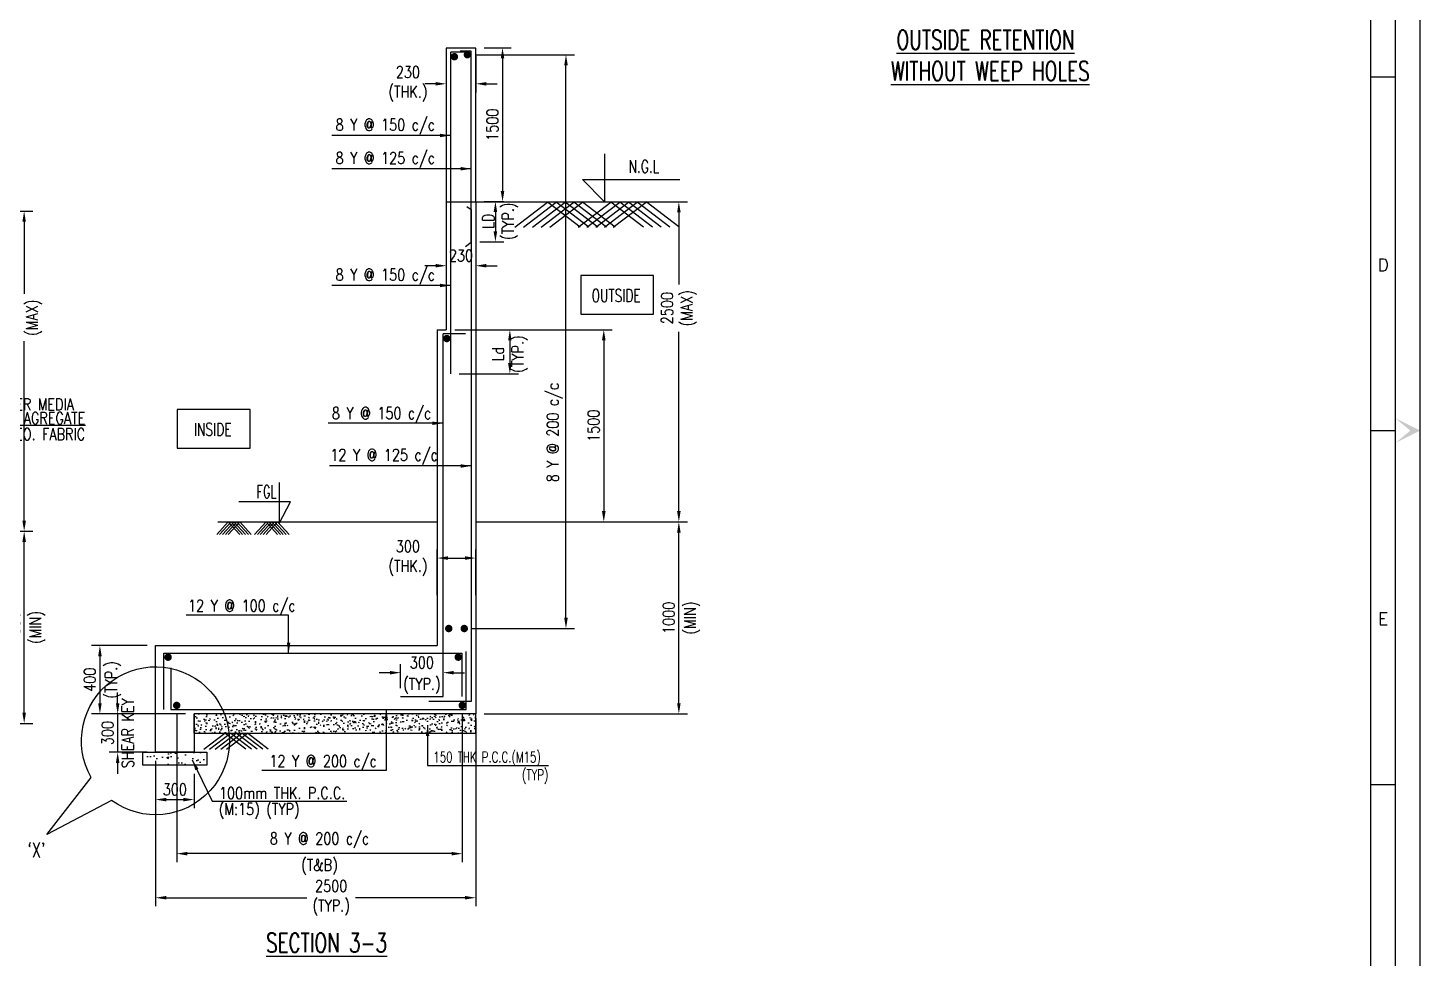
# Model space of a CAD drawing. Extents: x -69352 to 1013721, y -547461 to -186867.
# Drawn here: x 572259 to 604881, y -487479 to -465684 of the extents above; entities that cross this region are included whole.
import ezdxf
from ezdxf.enums import TextEntityAlignment as Align
from ezdxf.lldxf.tags import DXFTag

# ---------------------------------------------------------------- set-up
doc = ezdxf.new("R2010")
doc.units = 0
doc.header["$LTSCALE"] = 500
doc.header["$MEASUREMENT"] = 0
doc.header["$PDMODE"] = 35
doc.header["$PDSIZE"] = -15
doc.layers.get('DEFPOINTS').update_dxf_attribs({"color": 4})
for name, color, linetype in [('Layer1', 7, 'Continuous'), ('LEVEL SECTION', 3, 'Continuous'), ('PCC', 7, 'Continuous'), ('PNA', 10, 'Continuous'), ('S-BASEMENT SECTION', 4, 'Continuous'), ('S-CLOUD', 7, 'Continuous'), ('S-COLUMN HATCH', 8, 'Continuous'), ('S-DIM-1', 5, 'Continuous'), ('S-DIMANTION', 5, 'Continuous'), ('S-FILLING', 9, 'Continuous'), ('S-LEVEL SECTION', 3, 'Continuous'), ('S-PCC', 9, 'Continuous'), ('S-RETAINING WALL', 6, 'Continuous'), ('S-SECTION MARK', 1, 'Continuous'), ('S-TEXT', 2, 'Continuous'), ('S-TEXT-1', 4, 'Continuous'), ('S-TEXT-1 @ 1', 4, 'Continuous'), ('S-TITIL', 6, 'Continuous'), ('ST', 6, 'Continuous'), ('TEXT NORMAL', 4, 'Continuous')]:
    doc.layers.add(name, color=color, linetype=linetype)
doc.layers.add('S-CONCRETE', color=4, linetype='Continuous', lineweight=25)
doc.styles.add('ROMANS', font='simplex.shx', dxfattribs={"width": 0.8, "height": 275})
tags = doc.linetypes.add('HIDDEN', pattern=[0.375, 0.25, -0.125]).pattern_tags.tags
tags[6:7] = [DXFTag(74, 4), DXFTag(75, 0), DXFTag(340, '0'), DXFTag(46, 1.0), DXFTag(50, 0.0), DXFTag(44, 0.0), DXFTag(45, 0.0)]
tags[4:5] = [DXFTag(74, 4), DXFTag(75, 0), DXFTag(340, '0'), DXFTag(46, 1.0), DXFTag(50, 0.0), DXFTag(44, 0.0), DXFTag(45, 0.0)]
doc.dimstyles.new('3-100', dxfattribs={"dimtxt": 250, "dimasz": 250, "dimexe": 150, "dimexo": 60, "dimgap": 75, "dimtad": 1, "dimdec": 0, "dimlfac": 0.333333, "dimzin": 0, "dimdsep": 46, "dimtxsty": 'ROMANS', "dimcen": -300, "dimclrd": 5, "dimclre": 5, "dimclrt": 4, "dimadec": 0, "dimazin": 0, "dimtfac": 1, "dimtdec": 0, "dimtix": 1, "dimtofl": 0, "dimtmove": 2, "dimatfit": 3, "dimfxl": 0, "dimtolj": 1, "dimtzin": 0, "dimarcsym": 0})
doc.dimstyles.new('dim100', dxfattribs={"dimtxt": 250, "dimasz": 250, "dimexe": 200, "dimexo": 200, "dimgap": 100, "dimtad": 1, "dimdec": 0, "dimzin": 0, "dimdsep": 46, "dimtxsty": 'ROMANS', "dimcen": 0, "dimclrd": 5, "dimclre": 5, "dimclrt": 4, "dimadec": 0, "dimazin": 0, "dimtfac": 1, "dimtdec": 0, "dimtix": 1, "dimtofl": 0, "dimtmove": 2, "dimatfit": 3, "dimfxl": 0, "dimtolj": 1, "dimtzin": 0, "dimlwd": -1, "dimlwe": -1, "dimarcsym": 0})
doc.dimstyles.new('dim33.33', dxfattribs={"dimtxt": 250, "dimasz": 250, "dimexe": 200, "dimexo": 200, "dimgap": 100, "dimtad": 1, "dimdec": 0, "dimlfac": 0.333331, "dimzin": 0, "dimdsep": 46, "dimtxsty": 'ROMANS', "dimcen": 0, "dimclrd": 5, "dimclre": 5, "dimclrt": 4, "dimadec": 0, "dimazin": 0, "dimtfac": 1, "dimtdec": 0, "dimtix": 1, "dimtofl": 0, "dimtmove": 2, "dimatfit": 3, "dimfxl": 0, "dimtolj": 1, "dimtzin": 0, "dimlwd": -1, "dimlwe": -1, "dimarcsym": 0})

# ---------------------------------------------------------------- blocks, each defined once
blk = doc.blocks.new('*D1075')
at = {"layer": 'DEFPOINTS', "color": 0}
for p in [(567412, -477478), (572172, -477478), (567412, -481978)]:
    blk.add_point(p, dxfattribs=at)
at = {"layer": 'S-DIM-1', "color": 5}
for p, q in [((567612, -477478), (572372, -477478)), ((572172, -481728), (572172, -477728)), ((567612, -481978), (572372, -481978))]:
    blk.add_line(p, q, dxfattribs=at)
for points in [[(572214, -477728), (572131, -477728), (572172, -477478)], [(572131, -481728), (572214, -481728), (572172, -481978)]]:
    blk.add_solid(points, dxfattribs=at)
at = {"layer": 'S-DIM-1', "color": 4, "char_height": 275, "attachment_point": 5, "rotation": 90, "style": 'ROMANS'}
for s, insert in [('\\A1;1000', (571935, -479728)), ('(MIN)', (572482, -479728))]:
    blk.add_mtext(s, dxfattribs=dict(at, insert=insert))
blk = doc.blocks.new('*D1080')
at = {"layer": 'DEFPOINTS', "color": 0}
for p in [(567412, -469978), (572172, -469978), (572172, -477478)]:
    blk.add_point(p, dxfattribs=at)
at = {"layer": 'S-DIM-1', "color": 5}
for p, q in [((567612, -469978), (572372, -469978)), ((572172, -470228), (572172, -471917)), ((572172, -477228), (572172, -473028)), ((572372, -477478), (572372, -477478))]:
    blk.add_line(p, q, dxfattribs=at)
for points in [[(572214, -470228), (572131, -470228), (572172, -469978)], [(572131, -477228), (572214, -477228), (572172, -477478)]]:
    blk.add_solid(points, dxfattribs=at)
at = {"layer": 'S-DIM-1', "color": 4, "insert": (572172, -472472), "char_height": 275, "attachment_point": 5, "rotation": 90, "style": 'ROMANS'}
blk.add_mtext('\\A1;{2500\\P(MAX)}', dxfattribs=at)
blk = doc.blocks.new('FOLDER')
at = {"layer": 'PNA'}
for points in [[(-1250, 2500), (0, 0), (0, 1000)], [(1250, 2500), (0, 0), (0, 1000)]]:
    blk.add_solid(points, dxfattribs=at)
blk = doc.blocks.new('SHEET')
at = {"elevation": -8, "flags": 128}
blk.add_lwpolyline([(674017, -125881), (763101, -125881), (763101, -63214), (674017, -63214)], close=True, dxfattribs=at)
at = {"layer": 'PNA'}
for p, q in [((762042, -86820, -8), (762572, -86820, -8)), ((762042, -94421, -8), (762572, -94421, -8)), ((762042, -102021, -8), (762572, -102021, -8))]:
    blk.add_line(p, q, dxfattribs=at)
at = {"layer": 'PNA', "color": 1, "elevation": -8}
for points in [[(675076, -125351), (762572, -125351), (762572, -63743), (675076, -63743)], [(676135, -124822), (762042, -124822), (762042, -64273), (676135, -64273)]]:
    blk.add_lwpolyline(points, close=True, dxfattribs=at)
at = {"layer": 'PNA', "xscale": 0.2118545526379952, "yscale": 0.2118545526379952, "zscale": 0.2118545526379952, "rotation": 90}
blk.add_blockref('FOLDER', (763101, -94421, -8), dxfattribs=at)
at = {"layer": 'PNA', "style": 'ROMANS'}
for s, p in [('D', (762307, -90861, -8)), ('E', (762307, -98461, -8))]:
    blk.add_text(s, height=265, dxfattribs=at).set_placement(p, align=Align.MIDDLE)
blk = doc.blocks.new('*D1023')
at = {"layer": 'DEFPOINTS', "color": 0}
for p in [(582752, -477257), (587512, -477257), (582752, -481757)]:
    blk.add_point(p, dxfattribs=at)
at = {"layer": 'S-DIM-1', "color": 5}
for p, q in [((582952, -477257), (587712, -477257)), ((587512, -481507), (587512, -477507)), ((582952, -481757), (587712, -481757))]:
    blk.add_line(p, q, dxfattribs=at)
for points in [[(587554, -477507), (587471, -477507), (587512, -477257)], [(587471, -481507), (587554, -481507), (587512, -481757)]]:
    blk.add_solid(points, dxfattribs=at)
at = {"layer": 'S-DIM-1', "color": 4, "char_height": 275, "attachment_point": 5, "rotation": 90, "style": 'ROMANS'}
for s, insert in [('\\A1;1000', (587275, -479507)), ('(MIN)', (587822, -479507))]:
    blk.add_mtext(s, dxfattribs=dict(at, insert=insert))
blk = doc.blocks.new('*D1024')
at = {"layer": 'DEFPOINTS', "color": 0}
for p in [(582062, -466150), (582752, -466150), (582752, -466995)]:
    blk.add_point(p, dxfattribs=at)
at = {"layer": 'S-DIM-1', "color": 5}
for p, q in [((582062, -466350), (582062, -467195)), ((582752, -466350), (582752, -467195)), ((581812, -466995), (581562, -466995)), ((583002, -466995), (583252, -466995))]:
    blk.add_line(p, q, dxfattribs=at)
for points in [[(581812, -467037), (581812, -466954), (582062, -466995)], [(583002, -466954), (583002, -467037), (582752, -466995)]]:
    blk.add_solid(points, dxfattribs=at)
at = {"layer": 'S-DIM-1', "color": 4, "insert": (581163, -466995), "char_height": 275, "attachment_point": 5, "style": 'ROMANS'}
blk.add_mtext('\\A1;230\\P(THK.)', dxfattribs=at)
blk = doc.blocks.new('*D1025')
at = {"layer": 'DEFPOINTS', "color": 0}
for p in [(575747, -481558), (582437, -481558), (575747, -485031)]:
    blk.add_point(p, dxfattribs=at)
at = {"layer": 'S-DIM-1', "color": 5}
for p, q in [((575747, -481758), (575747, -485231)), ((582437, -481758), (582437, -485231)), ((582187, -485031), (575997, -485031))]:
    blk.add_line(p, q, dxfattribs=at)
for points in [[(575997, -484990), (575997, -485073), (575747, -485031)], [(582187, -485073), (582187, -484990), (582437, -485031)]]:
    blk.add_solid(points, dxfattribs=at)
at = {"layer": 'S-DIM-1', "color": 4, "char_height": 275, "attachment_point": 5, "style": 'ROMANS'}
for s, insert in [('\\A1;8 Y @ 200 c/c', (579092, -484722)), ('(T&B)', (579092, -485341))]:
    blk.add_mtext(s, dxfattribs=dict(at, insert=insert))
blk = doc.blocks.new('*D1026')
at = {"layer": 'DEFPOINTS', "color": 0}
for p in [(582752, -481655), (575252, -482657), (575252, -486064)]:
    blk.add_point(p, dxfattribs=at)
at = {"layer": 'S-DIM-1', "color": 5}
for p, q in [((582752, -481855), (582752, -486264)), ((575252, -482857), (575252, -486264)), ((575502, -486064), (578794, -486064)), ((582502, -486064), (579937, -486064))]:
    blk.add_line(p, q, dxfattribs=at)
for points in [[(575502, -486022), (575502, -486105), (575252, -486064)], [(582502, -486105), (582502, -486022), (582752, -486064)]]:
    blk.add_solid(points, dxfattribs=at)
at = {"layer": 'S-DIM-1', "color": 4, "insert": (579366, -486064), "char_height": 275, "attachment_point": 5, "style": 'ROMANS'}
blk.add_mtext('\\A1;{2500\\Fsimplex.shx|c1;\\P(TYP.)}', dxfattribs=at)
blk = doc.blocks.new('*D1027')
at = {"layer": 'DEFPOINTS', "color": 0}
for p in [(582557, -466313), (584867, -466313), (582469, -479756)]:
    blk.add_point(p, dxfattribs=at)
at = {"layer": 'S-DIM-1', "color": 5}
for p, q in [((582757, -466313), (585067, -466313)), ((584867, -479506), (584867, -466563)), ((582669, -479756), (585067, -479756))]:
    blk.add_line(p, q, dxfattribs=at)
for points in [[(584909, -466563), (584826, -466563), (584867, -466313)], [(584826, -479506), (584909, -479506), (584867, -479756)]]:
    blk.add_solid(points, dxfattribs=at)
at = {"layer": 'S-DIM-1', "color": 4, "insert": (584602, -475164), "char_height": 275, "attachment_point": 5, "rotation": 90, "style": 'ROMANS'}
blk.add_mtext('\\A1;8 Y @ 200 c/c', dxfattribs=at)
blk = doc.blocks.new('*D1028')
at = {"layer": 'DEFPOINTS', "color": 0}
for p in [(582752, -469757), (587512, -469757), (587512, -477257)]:
    blk.add_point(p, dxfattribs=at)
at = {"layer": 'S-DIM-1', "color": 5}
for p, q in [((582952, -469757), (587712, -469757)), ((587512, -470007), (587512, -471696)), ((587512, -477007), (587512, -472807)), ((587712, -477257), (587712, -477257))]:
    blk.add_line(p, q, dxfattribs=at)
for points in [[(587554, -470007), (587471, -470007), (587512, -469757)], [(587471, -477007), (587554, -477007), (587512, -477257)]]:
    blk.add_solid(points, dxfattribs=at)
at = {"layer": 'S-DIM-1', "color": 4, "insert": (587512, -472251), "char_height": 275, "attachment_point": 5, "rotation": 90, "style": 'ROMANS'}
blk.add_mtext('\\A1;{2500\\P(MAX)}', dxfattribs=at)
blk = doc.blocks.new('*D1029')
at = {"layer": 'DEFPOINTS', "color": 0}
for p in [(581987, -480791), (580993, -481353), (581987, -481353)]:
    blk.add_point(p, dxfattribs=at)
at = {"layer": 'S-DIMANTION', "color": 5, "ltscale": 0.3}
for p, q in [((580743, -480791), (580493, -480791)), ((580993, -481153), (580993, -480591)), ((581987, -481153), (581987, -480591)), ((582237, -480791), (582487, -480791))]:
    blk.add_line(p, q, dxfattribs=at)
at = {"layer": 'S-DIMANTION', "color": 5}
for points in [[(580743, -480833), (580743, -480750), (580993, -480791)], [(582237, -480750), (582237, -480833), (581987, -480791)]]:
    blk.add_solid(points, dxfattribs=at)
at = {"layer": 'S-DIMANTION', "color": 4, "char_height": 275, "attachment_point": 5, "style": 'ROMANS'}
for s, insert in [('\\A1;300', (581490, -480554)), ('(TYP.)', (581490, -481101))]:
    blk.add_mtext(s, dxfattribs=dict(at, insert=insert))
blk = doc.blocks.new('*D1030')
at = {"layer": 'DEFPOINTS', "color": 0}
for p in [(582752, -478106), (581852, -479172), (582752, -479172)]:
    blk.add_point(p, dxfattribs=at)
at = {"layer": 'S-DIM-1', "color": 5}
for p, q in [((581852, -478972), (581852, -477906)), ((582752, -478972), (582752, -477906)), ((582102, -478106), (582502, -478106))]:
    blk.add_line(p, q, dxfattribs=at)
for points in [[(582102, -478064), (582102, -478147), (581852, -478106)], [(582502, -478147), (582502, -478064), (582752, -478106)]]:
    blk.add_solid(points, dxfattribs=at)
at = {"layer": 'S-DIM-1', "color": 4, "insert": (581163, -478106), "char_height": 275, "attachment_point": 5, "style": 'ROMANS'}
blk.add_mtext('\\A1;300\\P(THK.)', dxfattribs=at)
blk = doc.blocks.new('*D1031')
at = {"layer": 'DEFPOINTS', "color": 0}
for p in [(582062, -472757), (582167, -473789), (583552, -473789)]:
    blk.add_point(p, dxfattribs=at)
at = {"layer": 'S-RETAINING WALL', "color": 5}
for p, q in [((582262, -472757), (583752, -472757)), ((583552, -473007), (583552, -473539)), ((582367, -473789), (583752, -473789))]:
    blk.add_line(p, q, dxfattribs=at)
for points in [[(583594, -473007), (583511, -473007), (583552, -472757)], [(583511, -473539), (583594, -473539), (583552, -473789)]]:
    blk.add_solid(points, dxfattribs=at)
at = {"layer": 'S-RETAINING WALL', "color": 4, "insert": (583552, -473325), "char_height": 275, "attachment_point": 5, "rotation": 90, "style": 'ROMANS'}
blk.add_mtext('\\A1;{Ld\\P(TYP.)}', dxfattribs=at)
blk = doc.blocks.new('*D1032')
at = {"layer": 'DEFPOINTS', "color": 0}
for p in [(582062, -472757), (582752, -477257), (585753, -477257)]:
    blk.add_point(p, dxfattribs=at)
at = {"layer": 'S-DIM-1', "color": 5}
for p, q in [((582262, -472757), (585953, -472757)), ((585753, -473007), (585753, -477007)), ((582952, -477257), (585953, -477257))]:
    blk.add_line(p, q, dxfattribs=at)
for points in [[(585795, -473007), (585711, -473007), (585753, -472757)], [(585711, -477007), (585795, -477007), (585753, -477257)]]:
    blk.add_solid(points, dxfattribs=at)
at = {"layer": 'S-DIM-1', "color": 4, "insert": (585515, -475007), "char_height": 275, "attachment_point": 5, "rotation": 90, "style": 'ROMANS'}
blk.add_mtext('\\A1;1500', dxfattribs=at)
blk = doc.blocks.new('*D1033')
at = {"layer": 'DEFPOINTS', "color": 0}
for p in [(582062, -471187), (582752, -471187), (582752, -471257)]:
    blk.add_point(p, dxfattribs=at)
at = {"layer": 'S-DIMANTION', "color": 5, "ltscale": 0.3}
for p, q in [((581812, -471257), (581562, -471257)), ((582062, -471387), (582062, -471457)), ((582752, -471387), (582752, -471457)), ((583002, -471257), (583252, -471257))]:
    blk.add_line(p, q, dxfattribs=at)
at = {"layer": 'S-DIMANTION', "color": 5}
for points in [[(581812, -471298), (581812, -471215), (582062, -471257)], [(583002, -471215), (583002, -471298), (582752, -471257)]]:
    blk.add_solid(points, dxfattribs=at)
at = {"layer": 'S-DIMANTION', "color": 4, "insert": (582407, -471019), "char_height": 275, "attachment_point": 5, "style": 'ROMANS'}
blk.add_mtext('\\A1;230', dxfattribs=at)
blk = doc.blocks.new('*D1034')
at = {"layer": 'DEFPOINTS', "color": 0}
for p in [(582752, -466150), (582752, -469757), (583381, -469757)]:
    blk.add_point(p, dxfattribs=at)
at = {"layer": 'S-DIM-1', "color": 5}
for p, q in [((582952, -466150), (583581, -466150)), ((583381, -466400), (583381, -469507)), ((582952, -469757), (583581, -469757))]:
    blk.add_line(p, q, dxfattribs=at)
for points in [[(583422, -466400), (583339, -466400), (583381, -466150)], [(583339, -469507), (583422, -469507), (583381, -469757)]]:
    blk.add_solid(points, dxfattribs=at)
at = {"layer": 'S-DIM-1', "color": 4, "insert": (583143, -467953), "char_height": 275, "attachment_point": 5, "rotation": 90, "style": 'ROMANS'}
blk.add_mtext('\\A1;1500', dxfattribs=at)
blk = doc.blocks.new('*D1035')
at = {"layer": 'DEFPOINTS', "color": 0}
for p in [(582752, -469750), (582646, -470700), (583214, -470700)]:
    blk.add_point(p, dxfattribs=at)
at = {"layer": 'S-DIMANTION', "color": 5, "ltscale": 0.3}
for p, q in [((582952, -469750), (583414, -469750)), ((583214, -470000), (583214, -470450)), ((582846, -470700), (583414, -470700))]:
    blk.add_line(p, q, dxfattribs=at)
at = {"layer": 'S-DIMANTION', "color": 5}
for points in [[(583255, -470000), (583172, -470000), (583214, -469750)], [(583172, -470450), (583255, -470450), (583214, -470700)]]:
    blk.add_solid(points, dxfattribs=at)
at = {"layer": 'S-DIMANTION', "color": 4, "insert": (583323, -470212), "char_height": 275, "attachment_point": 5, "rotation": 90, "style": 'ROMANS'}
blk.add_mtext('\\A1;{LD\\P(TYP.)}', dxfattribs=at)
blk = doc.blocks.new('*D1036')
at = {"layer": 'DEFPOINTS', "color": 0}
for p in [(575252, -480157), (573947, -481757), (575252, -481757)]:
    blk.add_point(p, dxfattribs=at)
at = {"layer": 'S-DIM-1', "color": 5}
for p, q in [((575052, -480157), (573747, -480157)), ((575052, -481757), (573747, -481757))]:
    blk.add_line(p, q, dxfattribs=at)
at = {"layer": 'S-DIM-1', "color": 5, "lineweight": -3}
blk.add_line((573947, -480407), (573947, -481507), dxfattribs=at)
at = {"layer": 'S-DIM-1', "color": 5}
for points in [[(573989, -480407), (573906, -480407), (573947, -480157)], [(573906, -481507), (573989, -481507), (573947, -481757)]]:
    blk.add_solid(points, dxfattribs=at)
at = {"layer": 'S-DIM-1', "color": 4, "char_height": 275, "attachment_point": 5, "rotation": 90, "style": 'ROMANS'}
for s, insert in [('\\A1;400', (573710, -480957)), ('(TYP.)', (574257, -480957))]:
    blk.add_mtext(s, dxfattribs=dict(at, insert=insert))
blk = doc.blocks.new('*D1037')
at = {"layer": 'DEFPOINTS', "color": 0}
for p in [(575252, -482957), (576152, -482957), (576152, -483764)]:
    blk.add_point(p, dxfattribs=at)
at = {"layer": 'S-DIM-1', "color": 5}
for p, q in [((575252, -483157), (575252, -483964)), ((576152, -483157), (576152, -483964))]:
    blk.add_line(p, q, dxfattribs=at)
at = {"layer": 'S-DIM-1', "color": 5, "lineweight": -3}
blk.add_line((575502, -483764), (575902, -483764), dxfattribs=at)
at = {"layer": 'S-DIM-1', "color": 5}
for points in [[(575502, -483723), (575502, -483806), (575252, -483764)], [(575902, -483806), (575902, -483723), (576152, -483764)]]:
    blk.add_solid(points, dxfattribs=at)
at = {"layer": 'S-DIM-1', "color": 4, "insert": (575702, -483527), "char_height": 275, "attachment_point": 5, "style": 'ROMANS'}
blk.add_mtext('\\A1;300', dxfattribs=at)
blk = doc.blocks.new('*D1038')
at = {"layer": 'DEFPOINTS', "color": 0}
for p in [(576152, -481757), (574363, -482657), (575252, -482657)]:
    blk.add_point(p, dxfattribs=at)
at = {"layer": 'S-DIM-1', "color": 5, "lineweight": -3}
for p, q in [((574363, -481507), (574363, -481257)), ((574363, -481757), (574363, -482657)), ((574363, -482907), (574363, -483157))]:
    blk.add_line(p, q, dxfattribs=at)
at = {"layer": 'S-DIM-1', "color": 5}
for p, q in [((575952, -481757), (574163, -481757)), ((575052, -482657), (574163, -482657))]:
    blk.add_line(p, q, dxfattribs=at)
for points in [[(574322, -481507), (574405, -481507), (574363, -481757)], [(574405, -482907), (574322, -482907), (574363, -482657)]]:
    blk.add_solid(points, dxfattribs=at)
at = {"layer": 'S-DIM-1', "color": 4, "char_height": 275, "attachment_point": 5, "rotation": 90, "style": 'ROMANS'}
for s, insert in [('SHEAR KEY', (574601, -482207)), ('\\A1;300', (574126, -482207))]:
    blk.add_mtext(s, dxfattribs=dict(at, insert=insert))

msp = doc.modelspace()

# ---------------------------------------------------------------- hatches: boundary and pattern name
at = {"layer": 'PCC'}
h = msp.add_hatch(dxfattribs=at)
h.set_pattern_fill('AR-CONC', color=8, scale=45, style=0)
h.set_pattern_definition([(50, (-1939642.4, -127335.3), (322.846877, -28.29075), [33.75, -371.25]), (355, (-1939642.4, -127335.3), (-62.54547, 338.38887), [27, -297]), (100.45, (-1939615.4, -127337.55), (260.351892, 310.21735), [28.8, -315.45]), (46.18, (-1939642.4, -127245.3), (480.21142, -74.76734), [50.625, -556.875]), (96.64, (-1939602.36, -127251.6), (420.55872, 438.57128), [43.2, -473.4]), (351.18, (-1939642.4, -127245.3), (420.49406, 438.40955), [40.5, -445.5]), (21, (-1939597.4, -127267.8), (268.652613, -181.26292), [33.75, -371.25]), (326, (-1939597.4, -127267.8), (109.350677, 326.28422), [27, -297]), (71.45, (-1939574.9, -127283.1), (378.10525, 145.101107), [28.8, -315.45]), (37.5, (-1939642.41, -127335.3), (5.2826494, 149.827154), [0, -293.4, 0, -301.5, 0, -298.35]), (7.5, (-1939642.4, -127335.3), (118.381292, 177.48527), [0, -171.9, 0, -286.65, 0, -113.625]), (327.5, (-1939742.76, -127335.3), (240.220096, -10.149692), [0, -112.5, 0, -351, 0, -465.75]), (317.5, (-1939787.76, -127335.3), (262.433776, 45.047242), [0, -146.25, 0, -233.1, 0, -330.75])])
h.paths.add_polyline_path([(582751.846, -482206.313), (576151.852, -482206.316), (576151.852, -481756.518), (576151.852, -481756.515), (582751.852, -481756.515)])
h.paths.add_polyline_path([(581851.852, -481756.516), (582751.852, -481756.515), (582751.846, -481756.515), (582751.846, -481756.516)])
at = {"layer": 'S-PCC', "linetype": 'ByBlock'}
h = msp.add_hatch(dxfattribs=at)
h.set_pattern_fill('AR-CONC,_O', color=256, scale=66.666667)
h.set_pattern_definition([(50, (-16526055.57, -71329.3), (478.173455, -41.834757), [50, -550]), (355, (-16526055.57, -71329.3), (-92.500889, 501.461422), [40, -440]), (100.4514445, (-16526015.73, -71332.8), (385.672564, 459.626661), [42.493461, -467.428075]), (46.1842, (-16526055.6, -71195.96), (711.49422, -110.346187), [75, -825]), (96.6356355, (-16525996.3, -71205.16), (623.107964, 649.4124), [63.740228, -701.142507]), (351.184164, (-16526055.6, -71195.96), (623.107963, 649.4124), [60, -660]), (21, (-16525988.9, -71229.3), (397.938035, -268.412594), [50, -550]), (326, (-16525988.9, -71229.3), (162.210221, 483.433363), [40, -440]), (71.4514447, (-16525955.75, -71251.66), (560.148251, 215.020769), [42.49346, -467.428075]), (37.5, (-16526055.57, -71329.3), (8.1065702, 221.9292359), [0, -434.6666667, 0, -446.6666667, 0, -441.6666667]), (7.5, (-16526055.57, -71329.3), (175.3796916, 262.9411413), [0, -254.6666667, 0, -424.6666667, 0, -168.3333333]), (327.5, (-16526204.24, -71329.3), (355.8816241, -15.0365812), [0, -166.6666667, 0, -520, 0, -690]), (317.5, (-16526270.9, -71329.3), (388.7907796, 66.736655), [0, -216.6666667, 0, -345.3333333, 0, -490])])
h.paths.add_polyline_path([(574951.852, -482956.516), (574951.852, -482656.516), (576451.852, -482656.516), (576451.852, -482956.516)])

# ---------------------------------------------------------------- linework, layer by layer
at = {"layer": 'Layer1', "linetype": 'Continuous'}
for p, q in [((576685.118, -477556.278), (576954.68, -477256.516)), ((576752.361, -477556.278), (577021.923, -477256.516)), ((576819.604, -477556.278), (577089.166, -477256.516)), ((576886.847, -477556.278), (577156.409, -477256.516)), ((576954.09, -477556.278), (577223.378, -477256.82)), ((577223.968, -477556.583), (576954.68, -477257.125)), ((577290.937, -477556.278), (577021.649, -477256.82)), ((577358.18, -477556.278), (577088.892, -477256.82)), ((577425.423, -477556.278), (577156.135, -477256.82)), ((577492.666, -477556.278), (577223.378, -477256.82)), ((577570.166, -477556.278), (577839.728, -477256.516)), ((577637.409, -477556.278), (577906.971, -477256.516)), ((577704.652, -477556.278), (577974.214, -477256.516)), ((577771.895, -477556.278), (578041.457, -477256.516)), ((577839.138, -477556.278), (578108.426, -477256.82)), ((578109.015, -477556.583), (577839.728, -477257.125)), ((578175.985, -477556.278), (577906.697, -477256.82)), ((578243.228, -477556.278), (577973.94, -477256.82)), ((578310.471, -477556.278), (578041.183, -477256.82)), ((578377.714, -477556.278), (578108.426, -477256.82))]:
    msp.add_line(p, q, dxfattribs=at)
at = {"layer": 'PCC', "color": 8}
for p, q in [((576707.881, -477256.516), (581851.852, -477256.516)), ((581851.852, -477256.516), (581851.852, -477706.516)), ((576151.852, -482206.319, -30.077), (576151.852, -481756.516, -30.077)), ((582751.852, -482206.313), (582751.852, -481756.516)), ((576151.852, -482206.32, -30.077), (582751.852, -482206.313))]:
    msp.add_line(p, q, dxfattribs=at)
at = {"layer": 'S-BASEMENT SECTION', "linetype": 'ByBlock', "lineweight": -2, "ltscale": 20}
for p, q in [((582751.852, -466156.516), (582061.852, -466156.516)), ((582061.852, -469756.516), (582751.852, -469756.516, -215.979)), ((582751.852, -469756.516), (582751.852, -480156.516)), ((582751.852, -469756.516), (587697.055, -469756.516)), ((567411.724, -469977.582, -287.972), (572356.926, -469977.582, -287.972)), ((581851.852, -472756.516), (581851.852, -480156.516)), ((582751.852, -481756.516), (576151.852, -481756.516)), ((576151.852, -482656.516), (575251.852, -482656.516))]:
    msp.add_line(p, q, dxfattribs=at)
msp.add_lwpolyline([(582061.852, -466156.516), (582061.852, -469756.516)], dxfattribs=at)
for points, elevation in [([(582751.852, -469756.516), (582751.852, -466156.516)], -215.979), ([(576151.852, -481756.516), (576151.852, -482656.516)], -30.077)]:
    msp.add_lwpolyline(points, dxfattribs=dict(at, elevation=elevation))
at = {"layer": 'S-CLOUD', "linetype": 'HIDDEN', "ltscale": 1000, "elevation": 287.972}
msp.add_lwpolyline([(574222.523, -483783.861), (572700.554, -484583.47), (573745.345, -483250.195, -9.580544901), (574222.523, -483783.861)], format="xyb", dxfattribs=at)
at = {"layer": 'S-COLUMN HATCH', "color": 6}
for points in [[(582515.152, -470805.222), (582646.852, -470706.603), (582646.852, -466226.865), (582391.315, -466226.865)], [(582545.711, -469868.952), (582646.482, -469936.886), (582646.482, -481466.153), (581653.233, -481466.152)]]:
    msp.add_lwpolyline(points, dxfattribs=at)
at = {"layer": 'S-CONCRETE', "lineweight": -2, "ltscale": 20}
for p, q in [((575251.852, -482656.516), (575251.852, -480156.516)), ((575251.852, -480156.516), (581851.852, -480156.516)), ((582751.852, -480156.516), (582751.852, -480156.516)), ((582751.852, -480156.516), (582751.852, -481756.516))]:
    msp.add_line(p, q, dxfattribs=at)
at = {"layer": 'S-FILLING', "color": 8, "linetype": 'ByBlock', "lineweight": -2}
for p, q in [((587508.264, -470344.407), (586742.38, -469758.308)), ((583668.915, -470350.443), (584434.799, -469764.345)), ((583874.6, -470350.443), (584640.483, -469764.345)), ((584080.284, -470350.443), (584846.168, -469764.345)), ((584285.969, -470350.443), (585051.852, -469764.345)), ((585200.682, -470350.443), (584434.799, -469764.345)), ((584491.653, -470350.443), (585257.537, -469764.345)), ((585406.367, -470350.443), (584640.483, -469764.345)), ((585612.051, -470350.443), (584846.168, -469764.345)), ((585817.736, -470350.443), (585051.852, -469764.345)), ((585153.758, -470350.443), (585919.642, -469764.345)), ((586023.42, -470350.443), (585257.537, -469764.345)), ((585359.443, -470350.443), (586125.326, -469764.345)), ((585565.127, -470350.443), (586331.011, -469764.345)), ((585770.812, -470350.443), (586536.695, -469764.345)), ((586685.526, -470350.443), (585919.642, -469764.345)), ((585976.496, -470350.443), (586742.38, -469764.345)), ((586891.21, -470350.443), (586125.326, -469764.345)), ((587096.895, -470350.443), (586331.011, -469764.345)), ((587302.579, -470350.443), (586536.695, -469764.345)), ((576385.765, -482581.418), (576875.931, -482206.315)), ((576517.403, -482581.418), (577007.569, -482206.315)), ((576649.041, -482581.418), (577139.207, -482206.315)), ((576780.679, -482581.418), (577270.845, -482206.315)), ((577366.096, -482581.418), (576875.931, -482206.315)), ((576912.317, -482581.418), (577402.483, -482206.315)), ((577497.734, -482581.418), (577007.569, -482206.315)), ((577629.372, -482581.418), (577139.207, -482206.315)), ((577761.01, -482581.418), (577270.845, -482206.315)), ((577892.648, -482581.418), (577402.483, -482206.315))]:
    msp.add_line(p, q, dxfattribs=at)
at = {"layer": 'S-LEVEL SECTION'}
for points in [[(585771.92, -468639.124), (585771.92, -469756.516), (585252.918, -469235.727), (587534.046, -469235.727)], [(578150.003, -476332.925), (578150.003, -477294.209), (578413.504, -476788.336), (577203.281, -476788.336)]]:
    msp.add_lwpolyline(points, dxfattribs=at)
at = {"layer": 'S-PCC'}
msp.add_lwpolyline([(574951.852, -482956.516), (574951.852, -482656.516), (576451.852, -482656.516), (576451.852, -482956.516)], close=True, dxfattribs=at)
at = {"layer": 'S-RETAINING WALL', "color": 4}
for p, q in [((582061.852, -469756.516), (582061.852, -472756.516)), ((581851.852, -472756.516), (582061.852, -472756.516)), ((582751.852, -477256.516), (586396.357, -477256.516))]:
    msp.add_line(p, q, dxfattribs=at)
at = {"layer": 'S-TEXT-1', "ltscale": 0.3, "elevation": -215.979}
for points in [[(586919.167, -471485.69), (585214.184, -471485.69), (585214.184, -472393.258), (586919.167, -472393.258)], [(577465.784, -474621.663), (575760.8, -474621.663), (575760.8, -475529.232), (577465.784, -475529.232)]]:
    msp.add_lwpolyline(points, close=True, dxfattribs=at)
at = {"layer": 'ST', "color": 6}
for p, q in [((582547.956, -466255.58), (582166.852, -466255.58)), ((582516.857, -472855.198), (581986.723, -472855.198))]:
    msp.add_line(p, q, dxfattribs=at)
for points in [[(582166.852, -473789.44), (582166.852, -466255.58)], [(580993.474, -481352.866), (581986.722, -481352.867), (581986.723, -472855.198)], [(575447.777, -481654.901), (575447.777, -481654.901), (575447.777, -480336.889), (582430.343, -480336.881), (582430.343, -481352.867)], [(575612.598, -480678.159), (575612.598, -481654.905), (582528.634, -481654.913), (582528.634, -480297.112)]]:
    msp.add_lwpolyline(points, dxfattribs=at)
at = {"layer": 'ST', "const_width": 86.965}
for points in [[(582297.525, -466358.035, 1), (582210.67, -466362.404, 1)], [(582600.725, -466310.801, 1), (582513.87, -466315.17, 1)], [(582117.395, -472960.859, 1), (582030.54, -472965.228, 1)], [(582163.703, -479753.995, 1), (582076.848, -479758.364, 1)], [(582527.454, -479753.995, 1), (582440.599, -479758.364, 1)], [(575500.88, -480426.011, -1), (575587.735, -480430.38, -1)], [(582386.468, -480426.011, 1), (582299.614, -480430.38, 1)], [(575703.195, -481560.301, 1), (575790.05, -481555.933, 1)], [(582480.882, -481560.301, -1), (582394.027, -481555.933, -1)]]:
    msp.add_lwpolyline(points, format="xyb", close=True, dxfattribs=at)

# ---------------------------------------------------------------- block references
at = {"xscale": 1.09088535620405, "yscale": 1.09088535620405, "zscale": 1.09088535620405}
msp.add_blockref('SHEET', (-227575.254, -372117.825, 8.203), dxfattribs=at)

# ---------------------------------------------------------------- texts
at = {"layer": 'LEVEL SECTION', "style": 'ROMANS', "width": 0.65}
msp.add_text('FGL', height=300, dxfattribs=at).set_placement((577616.395, -476700.676))
at = {"layer": 'S-SECTION MARK', "style": 'ROMANS', "width": 0.7}
msp.add_text("`X'", height=350, dxfattribs=at).set_placement((572459.348, -484947.52, 287.972), align=Align.MIDDLE)
at = {"layer": 'S-TEXT', "color": 2, "ltscale": 11, "style": 'ROMANS', "width": 0.7}
for s, p in [('N.G.L', (586692.671, -469081.39, -287.972)), ('OUTSIDE', (586043.296, -472105.661, -287.972)), ('INSIDE', (576589.912, -475241.635, -287.972))]:
    msp.add_text(s, height=300, dxfattribs=at).set_placement(p, align=Align.CENTER)
at = {"layer": 'S-TEXT-1 @ 1', "style": 'ROMANS', "width": 0.8}
for s, p in [('8 Y @ 150 c/c', (579469.44, -467953.821, -29.909)), ('8 Y @ 125 c/c', (579469.44, -468733.307, -29.909)), ('8 Y @ 150 c/c', (579469.44, -471468.076, -29.909)), ('FILTER MEDIA', (571405.981, -474504.09, -278.833)), ('8 Y @ 150 c/c', (579381.748, -474711.731, -29.909)), ('10 mm AGREGATE', (570915.482, -474827.658, -278.833)), ('WITH GEO. FABRIC', (570951.708, -475203.466, -278.833)), ('12 Y @ 125 c/c', (579346.126, -475688.716, -29.909)), ('12 Y @ 100 c/c', (576012.576, -479220.599, -30.077)), ('100mm THK. P.C.C.', (576736.337, -483610.708, 189.587)), ('(M:15) (TYP)', (576730.983, -483987.279, 189.587))]:
    msp.add_text(s, height=275, dxfattribs=at).set_placement(p, align=Align.MIDDLE_LEFT)
msp.add_text('12 Y @ 200 c/c', height=275, dxfattribs=at).set_placement((579175.918, -482999.246, -215.979), align=Align.CENTER)
at = {"layer": 'S-TITIL', "color": 6, "style": 'ROMANS', "width": 0.7}
for s, p in [('%%UOUTSIDE RETENTION', (594696.158, -465964.404, 60.155)), ('%%UWITHOUT WEEP HOLES', (594807.838, -466695.159, -20.238))]:
    msp.add_text(s, height=450, dxfattribs=at).set_placement(p, align=Align.MIDDLE)
at = {"layer": 'S-TITIL', "style": 'ROMANS', "width": 0.7}
msp.add_text('%%USECTION 3-3', height=450, dxfattribs=at).set_placement((579257.188, -487116.96), align=Align.MIDDLE_CENTER)
at = {"layer": 'TEXT NORMAL', "style": 'ROMANS', "width": 0.7}
for s, p in [('150 THK P.C.C.(M15)', (581760.253, -482893.933, 287.972)), ('(TYP)', (583835.253, -483310.385, 287.972))]:
    msp.add_text(s, height=250, dxfattribs=at).set_placement(p)

# ---------------------------------------------------------------- dimensions: what is measured, and where the dimension line sits
at = {"layer": 'S-DIM-1'}
for base, p1, p2, picture, middle in [((582751.852, -466995.224), (582061.852, -466150.192), (582751.852, -466150.192), '*D1024', (581162.649, -466995.224)), ((582751.852, -478105.606), (581851.852, -479171.914), (582751.852, -479171.914), '*D1030', (581162.649, -478105.606))]:
    dim = msp.add_linear_dim(base=base, p1=p1, p2=p2, angle=180, text='<>\\X(THK.)', dimstyle='dim33.33', dxfattribs=at)
    dim.commit()
    dim.dimension.update_dxf_attribs({"geometry": picture, "text_midpoint": middle, "dimtype": 160})
for base, p1, p2, angle, text, override, picture, middle in [((583380.809, -469756.516), (582751.852, -466150.192), (582751.852, -469756.516, -215.979), 90, '1500', {"dimtxsty": 'ROMANS'}, '*D1034', (583143.309, -467953.354)), ((587512.321, -477256.516), (582751.852, -481756.516), (582751.852, -477256.516), 90, '1000\\X(MIN)', {"dimtxsty": 'ROMANS'}, '*D1023', (587512.321, -479506.516)), ((572172.193, -477477.582, -287.972), (567411.724, -481977.582, -287.972), (567411.724, -477477.582, -287.972), 90, '1000\\X(MIN)', {"dimtxsty": 'ROMANS'}, '*D1075', (572172.193, -479727.582, -287.972)), ((573947.294, -481756.516, -30.077), (575251.852, -480156.516), (575251.852, -481756.516), 90, '400\\X(TYP.)', {"dimtxt": 250, "dimasz": 250, "dimtxsty": 'ROMANS', "dimtofl": 1, "dimtmove": 0, "dimlwd": 65533}, '*D1036', (573947.294, -480956.516, -30.077)), ((574363.369, -482656.614), (576151.852, -481756.516, -30.077), (575251.852, -482656.614), 90, '<>\\XSHEAR KEY', {"dimtofl": 1, "dimtmove": 0, "dimlwd": 65533}, '*D1038', (574363.369, -482206.565)), ((575746.622, -485031.386), (582437.455, -481558.117), (575746.622, -481558.117), 180, '8 Y @ 200 c/c\\X(T&B)', {"dimtxsty": 'ROMANS'}, '*D1025', (579092.039, -485031.386))]:
    dim = msp.add_linear_dim(base=base, p1=p1, p2=p2, angle=angle, text=text, dimstyle='dim33.33', override=override, dxfattribs=at)
    dim.commit()
    dim.dimension.update_dxf_attribs({"geometry": picture, "text_midpoint": middle})
for base, p1, p2, angle, text, override, picture, middle in [((584867.357, -466312.985, 287.972), (582469.041, -479756.18), (582557.298, -466312.985), 90, '8 Y @ 200 c/c', {"dimtxsty": 'ROMANS', "dimtmove": 1}, '*D1027', (584911.127, -475164.016, 287.972)), ((587512.321, -469756.516, -215.979), (587512.321, -477256.516, -215.979), (582751.852, -469756.516), 90, '{2500\\X(MAX)}', {"dimtxsty": 'ROMANS'}, '*D1028', (587512.321, -472251.284, -215.979)), ((572172.193, -469977.582, -503.951), (572172.193, -477477.582, -503.951), (567411.724, -469977.582, -287.972), 90, '{2500\\X(MAX)}', {"dimtxsty": 'ROMANS'}, '*D1080', (572172.193, -472472.35, -503.951)), ((575251.852, -486063.605), (582751.846, -481654.913), (575251.852, -482656.516), 180, '{<>\\Fsimplex.shx|c1;\\X(TYP.)}', {"dimtxsty": 'ROMANS'}, '*D1026', (579365.756, -486063.605))]:
    dim = msp.add_linear_dim(base=base, p1=p1, p2=p2, angle=angle, text=text, dimstyle='dim33.33', override=override, dxfattribs=at)
    dim.commit()
    dim.dimension.update_dxf_attribs({"geometry": picture, "text_midpoint": middle, "dimtype": 160})
dim = msp.add_linear_dim(base=(585752.857, -477256.516), p1=(582061.852, -472756.516), p2=(582751.852, -477256.516), angle=90, dimstyle='dim33.33', dxfattribs=at)
dim.commit()
dim.dimension.update_dxf_attribs({"geometry": '*D1032', "text_midpoint": (585515.357, -475006.516)})
dim = msp.add_linear_dim(base=(576151.852, -483764.299, 3.76), p1=(575251.852, -482956.516), p2=(576151.852, -482956.516), dimstyle='dim33.33', override={"dimtofl": 1, "dimtmove": 0, "dimlwd": 65533}, dxfattribs=at)
dim.commit()
dim.dimension.update_dxf_attribs({"geometry": '*D1037', "text_midpoint": (575701.852, -483526.799, 3.76)})
at = {"layer": 'S-DIMANTION', "ltscale": 0.3}
dim = msp.add_linear_dim(base=(583213.645, -470700.28, 211.46), p1=(582751.852, -469750.192, -4.519), p2=(582646.482, -470700.28, 211.46), angle=90, text='{LD\\P(TYP.)}', dimstyle='dim33.33', override={"dimtxsty": 'ROMANS'}, dxfattribs=at)
dim.commit()
dim.dimension.update_dxf_attribs({"geometry": '*D1035', "text_midpoint": (583323.49, -470211.786, 211.46), "dimtype": 160})
dim = msp.add_linear_dim(base=(582751.852, -471256.516), p1=(582061.852, -471187.049, 29.985), p2=(582751.852, -471187.049, 29.97), dimstyle='dim33.33', dxfattribs=at)
dim.commit()
dim.dimension.update_dxf_attribs({"geometry": '*D1033', "text_midpoint": (582406.852, -471019.016)})
dim = msp.add_linear_dim(base=(581986.722, -480791.214), p1=(580993.474, -481352.866), p2=(581986.722, -481352.867), text='300\\X(TYP.)', dimstyle='dim33.33', dxfattribs=at)
dim.commit()
dim.dimension.update_dxf_attribs({"geometry": '*D1029', "text_midpoint": (581490.098, -480791.214)})
at = {"layer": 'S-RETAINING WALL', "color": 4}
dim = msp.add_linear_dim(base=(583552.357, -473789.44), p1=(582061.852, -472756.516), p2=(582166.852, -473789.44), angle=90, text='{Ld\\X(TYP.)}', dimstyle='dim100', override={"dimtxsty": 'ROMANS'}, dxfattribs=at)
dim.commit()
dim.dimension.update_dxf_attribs({"geometry": '*D1031', "text_midpoint": (583552.357, -473324.991), "dimtype": 160})

# ---------------------------------------------------------------- leaders
at = {"color": 0}
msp.add_leader([(567894.447, -474997.491, -268.994), (573607.299, -474990.237, -268.994)], dimstyle='dim33.33', override={"dimgap": 100, "dimtad": 0}, dxfattribs=at)
msp.add_leader([(578368.248, -480336.887, -30.077), (578368.248, -479445.599, -30.077), (575967.501, -479445.599, -30.077)], dimstyle='dim100', override={"dimtad": 0, "dimarcsym": 1})
at = {"layer": 'S-DIM-1'}
for points, dimstyle in [([(582166.852, -468205.53, -29.909), (579380.868, -468205.531, -29.909)], 'dim100'), ([(582646.852, -468985.016, -29.909), (579380.868, -468985.017, -29.909)], 'dim100'), ([(582166.852, -471719.785, -29.909), (579380.868, -471719.786, -29.909)], 'dim100'), ([(581987.66, -474947.44, -29.909), (579293.176, -474947.441, -29.909)], 'dim100'), ([(582646.482, -475948.341, -29.909), (579329.055, -475948.342, -29.909)], 'dim100'), ([(580657.325, -481654.907), (580657.325, -483081.155), (577740.389, -483081.155)], 'dim33.33'), ([(576110.731, -482833.867), (576580.665, -483798.994), (579729.589, -483798.994)], 'dim100')]:
    msp.add_leader(points, dimstyle=dimstyle, dxfattribs=at)
at = {"layer": 'S-DIMANTION', "linetype": 'ByBlock', "lineweight": -2, "ltscale": 20}
msp.add_leader([(581624.731, -482022.933, 10.398), (581624.731, -482968.933, 10.398), (584457.731, -482968.933, 10.398)], dimstyle='3-100', dxfattribs=at)

doc.saveas('drawing.dxf')
